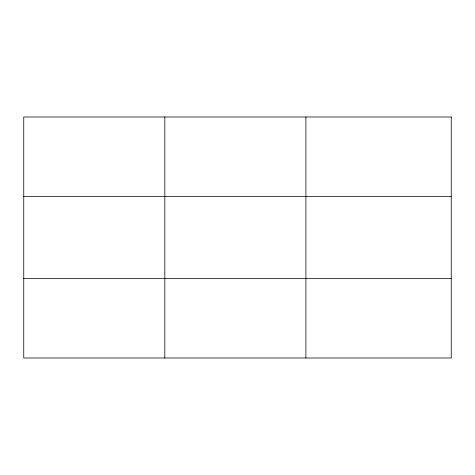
<?xml version="1.0" encoding="UTF-8"?>
<svg xmlns="http://www.w3.org/2000/svg" width="475" height="475" viewBox="0 0 475 475"><rect width="100%" height="100%" fill="white"/><g stroke="black" fill="none" stroke-linecap="round" stroke-linejoin="round"><path stroke-width="0.71" d="M164.825 116.998L164.825 358.002M305.9 116.998L305.9 358.002M23.75 196.531L451.25 196.531M23.75 278.469L451.25 278.469M451.25 116.998L451.25 358.002L23.75 358.002L23.75 116.998L451.25 116.998"/></g></svg>
